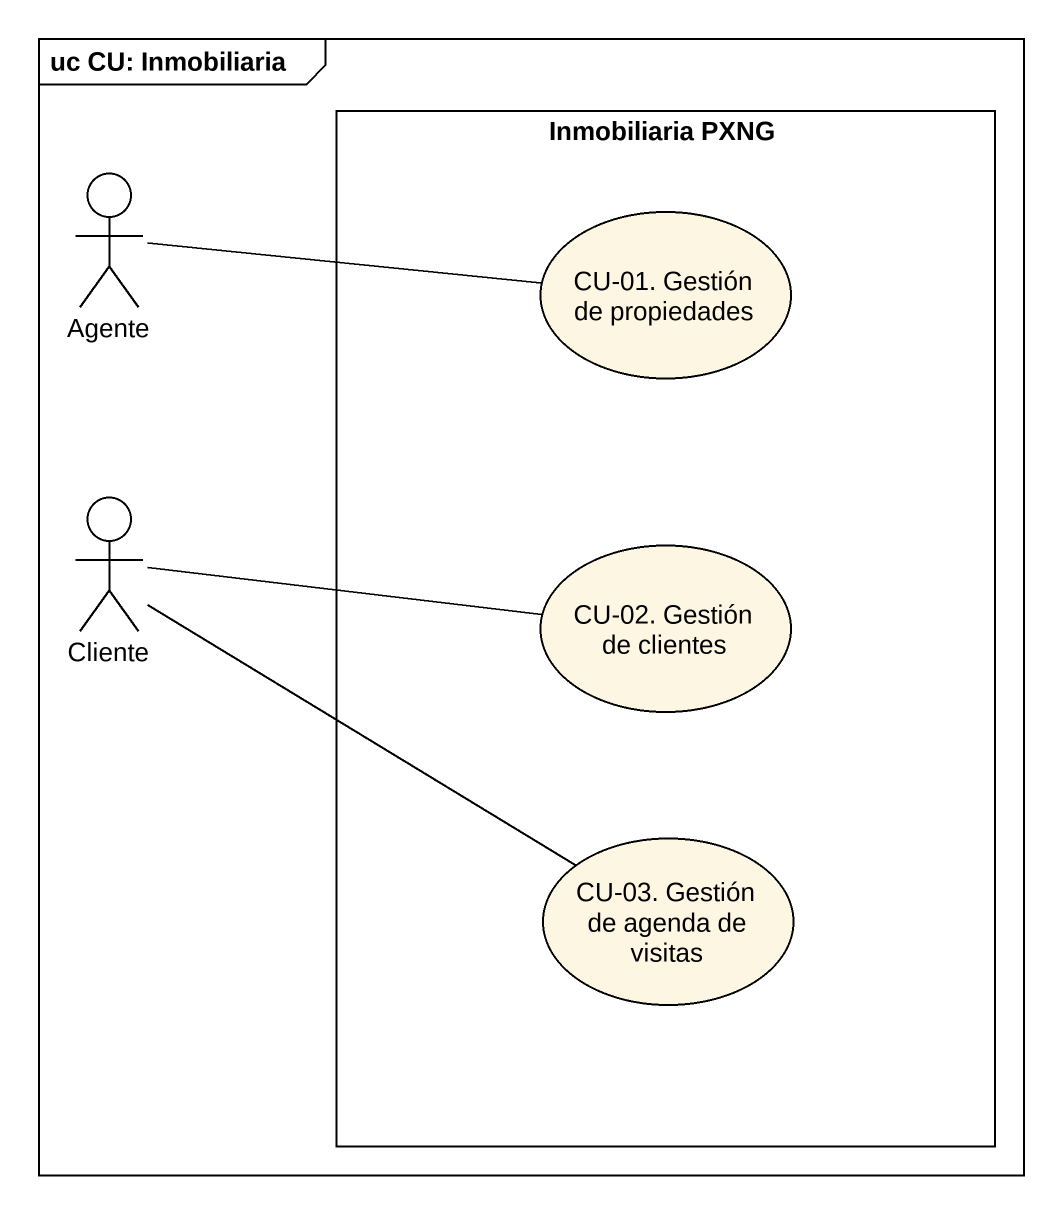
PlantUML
@startuml
mainframe uc CU: Inmobiliaria
rectangle "Inmobiliaria PXNG" as Inmobiliaria_PXNG {
  usecase "CU-01. Gestión de propiedades" as CU_01_Gestión_de_propiedades
  usecase "CU-02. Gestión de clientes" as CU_02_Gestión_de_clientes
  usecase "CU-03. Gestión de agenda de visitas" as CU_03_Gestión_de_agenda_de
}
actor Agente
actor Cliente
Agente -right- CU_01_Gestión_de_propiedades
Cliente -right- CU_02_Gestión_de_clientes
Cliente -right- CU_03_Gestión_de_agenda_de
@enduml
